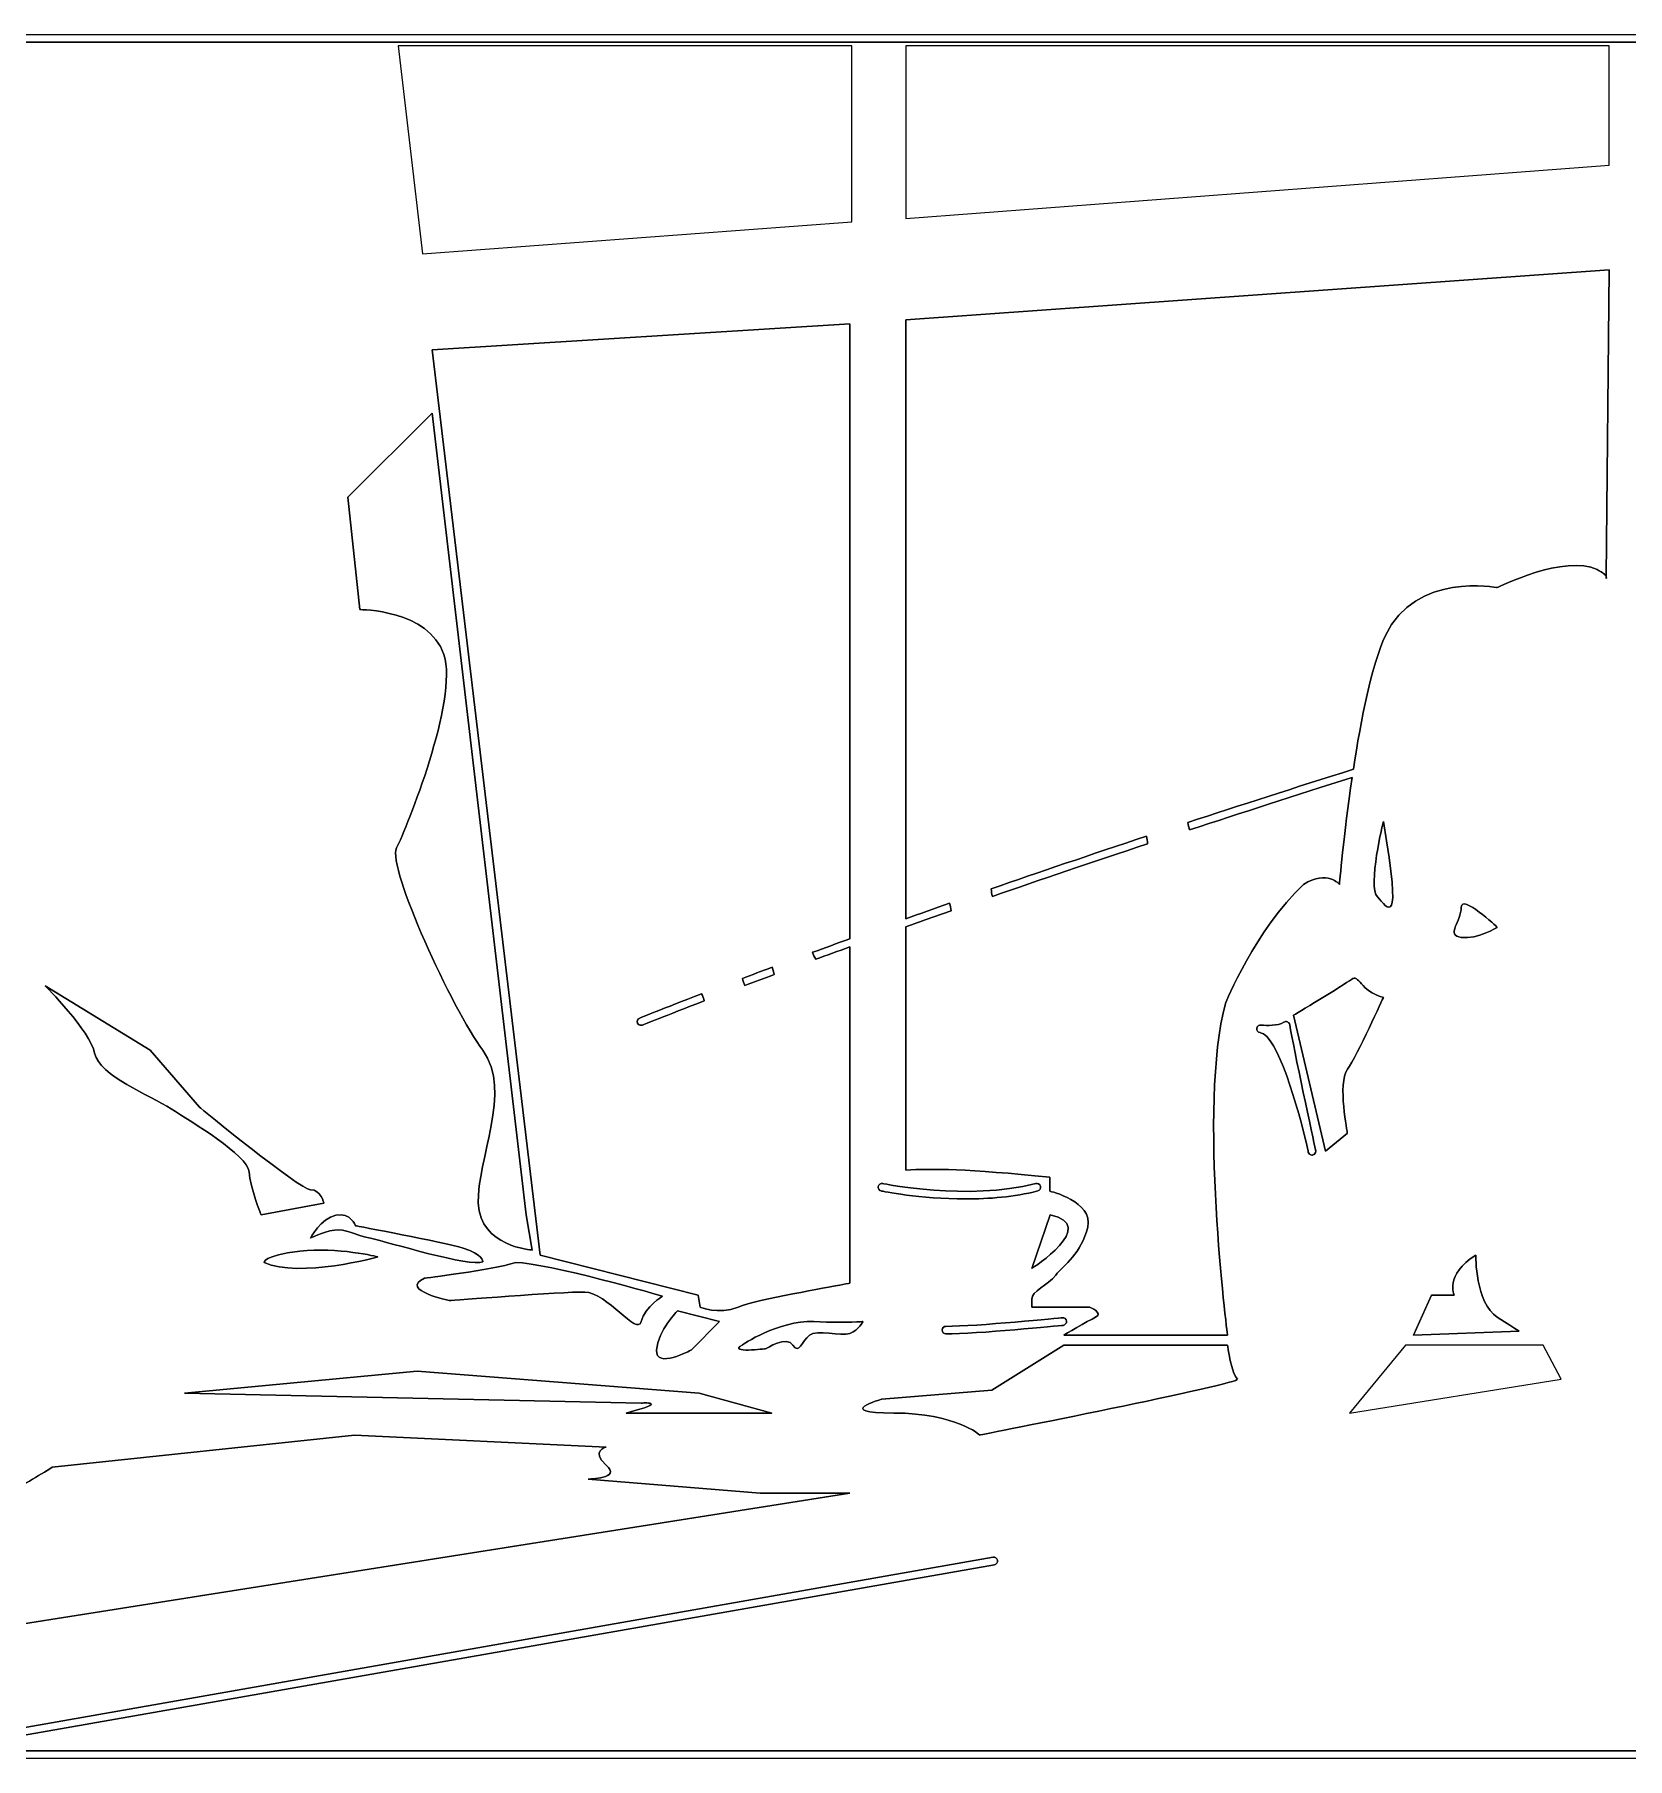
# Model space of a CAD drawing. Header units: millimetres. Extents: x -116 to 112, y -30 to 49.
# Drawn here: x -51.7 to 21.7, y -30 to 49.4 of the extents above; entities that cross this region are included whole.
import ezdxf

# ---------------------------------------------------------------- set-up
doc = ezdxf.new("R2010")
doc.units = ezdxf.units.MM
doc.header["$MEASUREMENT"] = 0
doc.layers.add('Layer 3', color=7, linetype='Continuous', lineweight=0)

# ---------------------------------------------------------------- blocks, each defined once
blk = doc.blocks.new('Block_0')
at = {"layer": 'Layer 3'}
for points in [[(-14.048, 40.799), (-14.048, 48.898), (-34.95, 48.898), (-33.834, 39.327)], [(20.831, 48.898), (-11.563, 48.898), (-11.563, 40.96), (20.831, 43.41)], [(11.444, -10.921), (8.867, -14.05), (18.622, -12.486), (17.794, -10.921)]]:
    blk.add_lwpolyline(points, close=True, dxfattribs=at)
for points, knots in [([(-116.008, 49.427), (-116.008, 49.427), (-116.008, 21.994), (-116.008, 21.994), (-116.072, 21.959), (-116.11, 21.888), (-116.098, 21.813), (-116.089, 21.757), (-116.054, 21.714), (-116.008, 21.689), (-116.008, 21.689), (-116.008, -29.956), (-116.008, -29.956), (-116.008, -29.956), (112.162, -29.956), (112.162, -29.956), (112.162, -29.956), (112.162, 49.427), (112.162, 49.427), (112.162, 49.427), (-116.008, 49.427), (-116.008, 49.427)], [0, 0, 0, 0, 1, 1, 1, 2, 2, 2, 3, 3, 3, 4, 4, 4, 5, 5, 5, 6, 6, 6, 7, 7, 7, 7]), ([(-115.656, 22.06), (-107.951, 23.244), (-102.843, 21.289), (-102.791, 21.269), (-102.701, 21.233), (-102.656, 21.131), (-102.692, 21.04), (-102.719, 20.971), (-102.786, 20.928), (-102.856, 20.928), (-102.877, 20.928), (-102.899, 20.932), (-102.92, 20.941), (-102.971, 20.961), (-108.022, 22.889), (-115.656, 21.703), (-115.656, 21.703), (-115.656, 21.16), (-115.656, 21.16), (-115.418, 21.264), (-115.001, 21.361), (-114.267, 21.381), (-112.565, 21.427), (-108.608, 21.979), (-103.684, 20.645), (-102.856, 20.093), (-102.672, 20.139), (-102.672, 19.264), (-102.672, 18.39), (-102.672, 14.295), (-102.672, 14.295), (-102.672, 14.295), (-104.19, 14.019), (-104.696, 13.006), (-105.203, 11.994), (-105.525, 10.89), (-105.525, 10.614), (-105.525, 10.337), (-107.319, 10.291), (-106.767, 11.994), (-106.215, 13.697), (-106.859, 16.181), (-109.068, 16.687), (-111.081, 16.687), (-114.592, 16.687), (-115.656, 16.687), (-115.656, 16.687), (-115.656, -29.603), (-115.656, -29.603), (-115.656, -29.603), (-103.86, -29.603), (-103.86, -29.603), (-103.86, -29.505), (-103.781, -29.427), (-103.684, -29.427), (-103.684, -29.427), (-102.802, -29.427), (-102.802, -29.427), (-102.802, -29.427), (-68.621, -23.805), (-68.621, -23.805), (-68.621, -23.805), (-67.885, -23.345), (-69.357, -23.069), (-70.83, -22.793), (-75.983, -21.873), (-75.983, -21.873), (-75.983, -21.873), (-75.983, -19.46), (-75.983, -19.46), (-70.751, -19.387), (-55.441, -19.077), (-53.252, -17.915), (-52.282, -17.401), (-51.493, -16.93), (-50.881, -16.54), (-50.881, -16.54), (-36.963, -15.063), (-36.963, -15.063), (-36.963, -15.063), (-25.367, -15.615), (-25.367, -15.615), (-25.367, -15.615), (-26.104, -15.799), (-25.367, -16.443), (-24.631, -17.087), (-26.196, -17.087), (-26.196, -17.087), (-26.196, -17.087), (-18.281, -17.731), (-18.281, -17.731), (-18.281, -17.731), (-14.14, -17.731), (-14.14, -17.731), (-14.14, -17.731), (-88.149, -29.427), (-88.149, -29.427), (-88.149, -29.427), (-57.301, -29.427), (-57.301, -29.427), (-57.301, -29.427), (-7.544, -20.687), (-7.544, -20.687), (-7.449, -20.667), (-7.357, -20.734), (-7.34, -20.83), (-7.323, -20.926), (-7.387, -21.017), (-7.483, -21.034), (-7.483, -21.034), (-56.282, -29.603), (-56.282, -29.603), (-56.282, -29.603), (111.809, -29.603), (111.809, -29.603), (111.809, -29.603), (111.809, 49.074), (111.809, 49.074), (111.809, 49.074), (-115.656, 49.074), (-115.656, 49.074), (-115.656, 49.074), (-115.656, 22.06), (-115.656, 22.06)], [0, 0, 0, 0, 1, 1, 1, 2, 2, 2, 3, 3, 3, 4, 4, 4, 5, 5, 5, 6, 6, 6, 7, 7, 7, 8, 8, 8, 9, 9, 9, 10, 10, 10, 11, 11, 11, 12, 12, 12, 13, 13, 13, 14, 14, 14, 15, 15, 15, 16, 16, 16, 17, 17, 17, 18, 18, 18, 19, 19, 19, 20, 20, 20, 21, 21, 21, 22, 22, 22, 23, 23, 23, 24, 24, 24, 25, 25, 25, 26, 26, 26, 27, 27, 27, 28, 28, 28, 29, 29, 29, 30, 30, 30, 31, 31, 31, 32, 32, 32, 33, 33, 33, 34, 34, 34, 35, 35, 35, 36, 36, 36, 37, 37, 37, 38, 38, 38, 39, 39, 39, 40, 40, 40, 41, 41, 41, 41]), ([(111.809, -29.603), (111.809, -29.603), (-56.282, -29.603), (-56.282, -29.603), (-56.282, -29.603), (-7.483, -21.034), (-7.483, -21.034), (-7.387, -21.017), (-7.323, -20.926), (-7.34, -20.83), (-7.357, -20.734), (-7.449, -20.667), (-7.544, -20.687), (-7.544, -20.687), (-57.301, -29.427), (-57.301, -29.427), (-57.301, -29.427), (-88.149, -29.427), (-88.149, -29.427), (-88.149, -29.427), (-14.14, -17.731), (-14.14, -17.731), (-14.14, -17.731), (-18.281, -17.731), (-18.281, -17.731), (-18.281, -17.731), (-26.196, -17.087), (-26.196, -17.087), (-26.196, -17.087), (-24.631, -17.087), (-25.367, -16.443), (-26.104, -15.799), (-25.367, -15.615), (-25.367, -15.615), (-25.367, -15.615), (-36.963, -15.063), (-36.963, -15.063), (-36.963, -15.063), (-50.881, -16.54), (-50.881, -16.54), (-51.493, -16.93), (-52.282, -17.401), (-53.252, -17.915), (-55.441, -19.077), (-70.751, -19.387), (-75.983, -19.46), (-75.983, -19.46), (-75.983, -21.873), (-75.983, -21.873), (-75.983, -21.873), (-70.83, -22.793), (-69.357, -23.069), (-67.885, -23.345), (-68.621, -23.805), (-68.621, -23.805), (-68.621, -23.805), (-102.802, -29.427), (-102.802, -29.427), (-102.802, -29.427), (-103.684, -29.427), (-103.684, -29.427), (-103.781, -29.427), (-103.86, -29.505), (-103.86, -29.603), (-103.86, -29.603), (-115.656, -29.603), (-115.656, -29.603), (-115.656, -29.603), (-115.656, 16.687), (-115.656, 16.687), (-114.592, 16.687), (-111.081, 16.687), (-109.068, 16.687), (-106.859, 16.181), (-106.215, 13.697), (-106.767, 11.994), (-107.319, 10.291), (-105.525, 10.337), (-105.525, 10.614), (-105.525, 10.89), (-105.203, 11.994), (-104.696, 13.006), (-104.19, 14.019), (-102.672, 14.295), (-102.672, 14.295), (-102.672, 14.295), (-102.672, 18.39), (-102.672, 19.264), (-102.672, 20.139), (-102.856, 20.093), (-103.684, 20.645), (-108.608, 21.979), (-112.565, 21.427), (-114.267, 21.381), (-115.001, 21.361), (-115.418, 21.264), (-115.656, 21.16), (-115.656, 21.16), (-115.656, 21.703), (-115.656, 21.703), (-108.022, 22.889), (-102.971, 20.961), (-102.92, 20.941), (-102.899, 20.932), (-102.877, 20.928), (-102.856, 20.928), (-102.786, 20.928), (-102.719, 20.971), (-102.692, 21.04), (-102.656, 21.131), (-102.701, 21.233), (-102.791, 21.269), (-102.843, 21.289), (-107.951, 23.244), (-115.656, 22.06), (-115.656, 22.06), (-115.656, 49.074), (-115.656, 49.074), (-115.656, 49.074), (111.809, 49.074), (111.809, 49.074), (111.809, 49.074), (111.809, -29.603), (111.809, -29.603)], [0, 0, 0, 0, 1, 1, 1, 2, 2, 2, 3, 3, 3, 4, 4, 4, 5, 5, 5, 6, 6, 6, 7, 7, 7, 8, 8, 8, 9, 9, 9, 10, 10, 10, 11, 11, 11, 12, 12, 12, 13, 13, 13, 14, 14, 14, 15, 15, 15, 16, 16, 16, 17, 17, 17, 18, 18, 18, 19, 19, 19, 20, 20, 20, 21, 21, 21, 22, 22, 22, 23, 23, 23, 24, 24, 24, 25, 25, 25, 26, 26, 26, 27, 27, 27, 28, 28, 28, 29, 29, 29, 30, 30, 30, 31, 31, 31, 32, 32, 32, 33, 33, 33, 34, 34, 34, 35, 35, 35, 36, 36, 36, 37, 37, 37, 38, 38, 38, 39, 39, 39, 40, 40, 40, 41, 41, 41, 41]), ([(-14.048, 48.898), (-14.048, 48.898), (-14.048, 40.799), (-14.048, 40.799), (-14.048, 40.799), (-33.834, 39.327), (-33.834, 39.327), (-33.834, 39.327), (-34.95, 48.898), (-34.95, 48.898), (-34.95, 48.898), (-14.048, 48.898), (-14.048, 48.898)], [0, 0, 0, 0, 1, 1, 1, 2, 2, 2, 3, 3, 3, 4, 4, 4, 4]), ([(-11.563, 48.898), (-11.563, 48.898), (20.831, 48.898), (20.831, 48.898), (20.831, 48.898), (20.831, 43.41), (20.831, 43.41), (20.831, 43.41), (-11.563, 40.96), (-11.563, 40.96), (-11.563, 40.96), (-11.563, 48.898), (-11.563, 48.898)], [0, 0, 0, 0, 1, 1, 1, 2, 2, 2, 3, 3, 3, 4, 4, 4, 4]), ([(20.695, 24.473), (20.66, 24.54), (20.561, 24.646), (20.279, 24.787), (18.808, 25.521), (15.679, 23.958), (15.679, 23.958), (15.679, 23.958), (11.904, 24.695), (10.525, 21.75), (9.897, 20.409), (9.399, 17.915), (9.05, 15.594), (6.358, 14.747), (3.815, 13.928), (1.42, 13.142), (1.434, 13.025), (1.465, 12.909), (1.508, 12.803), (3.857, 13.576), (6.355, 14.38), (8.99, 15.213), (8.606, 12.588), (8.408, 10.291), (8.408, 10.291), (8.408, 10.291), (7.854, 10.983), (6.75, 10.291), (4.542, 8.22), (3.162, 4.816), (3.162, 4.816), (1.875, 0.121), (3.254, -10.463), (3.254, -10.463), (3.254, -10.463), (-4.292, -10.463), (-4.292, -10.463), (-4.292, -10.463), (-3.188, -9.817), (-2.821, -9.634), (-2.45, -9.45), (-3.096, -9.171), (-3.096, -9.171), (-3.096, -9.171), (-5.767, -9.171), (-5.767, -9.171), (-5.767, -9.171), (-5.767, -9.171), (-5.767, -8.805), (-5.767, -8.438), (-5.029, -8.159), (-4.662, -7.7), (-4.292, -7.242), (-3.463, -6.688), (-3.188, -5.492), (-2.913, -4.296), (-4.938, -3.834), (-4.938, -3.834), (-4.938, -3.834), (-4.938, -3.192), (-4.938, -3.192), (-8.702, -2.804), (-10.413, -2.783), (-11.563, -2.867), (-11.563, -2.867), (-11.563, 8.34), (-11.563, 8.34), (-10.892, 8.58), (-10.197, 8.824), (-9.474, 9.078), (-9.485, 9.198), (-9.51, 9.311), (-9.552, 9.423), (-10.247, 9.18), (-10.917, 8.944), (-11.563, 8.711), (-11.563, 8.711), (-11.563, 36.291), (-11.563, 36.291), (-11.563, 36.291), (20.833, 38.591), (20.833, 38.591), (20.833, 38.591), (20.695, 24.473), (20.695, 24.473)], [0, 0, 0, 0, 1, 1, 1, 2, 2, 2, 3, 3, 3, 4, 4, 4, 5, 5, 5, 6, 6, 6, 7, 7, 7, 8, 8, 8, 9, 9, 9, 10, 10, 10, 11, 11, 11, 12, 12, 12, 13, 13, 13, 14, 14, 14, 15, 15, 15, 16, 16, 16, 17, 17, 17, 18, 18, 18, 19, 19, 19, 20, 20, 20, 21, 21, 21, 22, 22, 22, 23, 23, 23, 24, 24, 24, 25, 25, 25, 26, 26, 26, 27, 27, 27, 28, 28, 28, 28]), ([(-11.563, 8.711), (-10.917, 8.944), (-10.247, 9.18), (-9.552, 9.423), (-9.51, 9.311), (-9.485, 9.198), (-9.474, 9.078), (-10.197, 8.824), (-10.892, 8.58), (-11.563, 8.34), (-11.563, 8.34), (-11.563, -2.867), (-11.563, -2.867), (-10.413, -2.783), (-8.702, -2.804), (-4.938, -3.192), (-4.938, -3.192), (-4.938, -3.834), (-4.938, -3.834), (-4.938, -3.834), (-2.913, -4.296), (-3.188, -5.492), (-3.463, -6.688), (-4.292, -7.242), (-4.662, -7.7), (-5.029, -8.159), (-5.767, -8.438), (-5.767, -8.805), (-5.767, -9.171), (-5.767, -9.171), (-5.767, -9.171), (-5.767, -9.171), (-3.096, -9.171), (-3.096, -9.171), (-3.096, -9.171), (-2.45, -9.45), (-2.821, -9.634), (-3.188, -9.817), (-4.292, -10.463), (-4.292, -10.463), (-4.292, -10.463), (3.254, -10.463), (3.254, -10.463), (3.254, -10.463), (1.875, 0.121), (3.162, 4.816), (3.162, 4.816), (4.542, 8.22), (6.75, 10.291), (7.854, 10.983), (8.408, 10.291), (8.408, 10.291), (8.408, 10.291), (8.606, 12.588), (8.99, 15.213), (6.355, 14.38), (3.857, 13.576), (1.508, 12.803), (1.465, 12.909), (1.434, 13.025), (1.42, 13.142), (3.815, 13.928), (6.358, 14.747), (9.05, 15.594), (9.399, 17.915), (9.897, 20.409), (10.525, 21.75), (11.904, 24.695), (15.679, 23.958), (15.679, 23.958), (15.679, 23.958), (18.808, 25.521), (20.279, 24.787), (20.561, 24.646), (20.66, 24.54), (20.695, 24.473), (20.695, 24.473), (20.833, 38.591), (20.833, 38.591), (20.833, 38.591), (-11.563, 36.291), (-11.563, 36.291), (-11.563, 36.291), (-11.563, 8.711), (-11.563, 8.711)], [0, 0, 0, 0, 1, 1, 1, 2, 2, 2, 3, 3, 3, 4, 4, 4, 5, 5, 5, 6, 6, 6, 7, 7, 7, 8, 8, 8, 9, 9, 9, 10, 10, 10, 11, 11, 11, 12, 12, 12, 13, 13, 13, 14, 14, 14, 15, 15, 15, 16, 16, 16, 17, 17, 17, 18, 18, 18, 19, 19, 19, 20, 20, 20, 21, 21, 21, 22, 22, 22, 23, 23, 23, 24, 24, 24, 25, 25, 25, 26, 26, 26, 27, 27, 27, 28, 28, 28, 28]), ([(-15.715, 6.845), (-15.214, 7.028), (-14.688, 7.219), (-14.142, 7.42), (-14.142, 7.42), (-14.142, -8.067), (-14.142, -8.067), (-14.142, -8.067), (-14.142, -8.067), (-14.6, -8.159), (-15.059, -8.251), (-18.375, -8.805), (-19.292, -9.171), (-20.213, -9.542), (-21.042, -9.171), (-21.042, -9.171), (-21.042, -9.171), (-21.134, -8.621), (-21.134, -8.621), (-21.134, -8.621), (-28.404, -6.78), (-28.404, -6.78), (-28.404, -6.78), (-33.375, 34.908), (-33.375, 34.908), (-33.375, 34.908), (-14.142, 36.104), (-14.142, 36.104), (-14.142, 36.104), (-14.142, 7.79), (-14.142, 7.79), (-14.738, 7.571), (-15.313, 7.367), (-15.856, 7.166), (-15.824, 7.053), (-15.778, 6.947), (-15.715, 6.845)], [0, 0, 0, 0, 1, 1, 1, 2, 2, 2, 3, 3, 3, 4, 4, 4, 5, 5, 5, 6, 6, 6, 7, 7, 7, 8, 8, 8, 9, 9, 9, 10, 10, 10, 11, 11, 11, 12, 12, 12, 12]), ([(-14.142, 36.104), (-14.142, 36.104), (-33.375, 34.908), (-33.375, 34.908), (-33.375, 34.908), (-28.404, -6.78), (-28.404, -6.78), (-28.404, -6.78), (-21.134, -8.621), (-21.134, -8.621), (-21.134, -8.621), (-21.042, -9.171), (-21.042, -9.171), (-21.042, -9.171), (-20.213, -9.542), (-19.292, -9.171), (-18.375, -8.805), (-15.059, -8.251), (-14.6, -8.159), (-14.142, -8.067), (-14.142, -8.067), (-14.142, -8.067), (-14.142, -8.067), (-14.142, 7.42), (-14.142, 7.42), (-14.688, 7.219), (-15.214, 7.028), (-15.715, 6.845), (-15.778, 6.947), (-15.824, 7.053), (-15.856, 7.166), (-15.313, 7.367), (-14.738, 7.571), (-14.142, 7.79), (-14.142, 7.79), (-14.142, 36.104), (-14.142, 36.104)], [0, 0, 0, 0, 1, 1, 1, 2, 2, 2, 3, 3, 3, 4, 4, 4, 5, 5, 5, 6, 6, 6, 7, 7, 7, 8, 8, 8, 9, 9, 9, 10, 10, 10, 11, 11, 11, 12, 12, 12, 12]), ([(-33.374, 31.987), (-33.374, 31.987), (-29.049, -4.919), (-29.049, -4.919), (-29.049, -4.919), (-28.772, -6.543), (-28.772, -6.543), (-28.772, -6.543), (-31.188, -6.389), (-31.257, -4.387), (-31.326, -2.386), (-29.67, 0.789), (-31.05, 2.653), (-32.431, 4.517), (-35.468, 11.074), (-35.019, 11.971), (-34.57, 12.868), (-32.155, 18.804), (-32.845, 20.875), (-33.535, 22.945), (-36.71, 22.945), (-36.71, 22.945), (-36.71, 22.945), (-37.262, 28.122), (-37.262, 28.122), (-37.262, 28.122), (-33.374, 31.987), (-33.374, 31.987)], [0, 0, 0, 0, 1, 1, 1, 2, 2, 2, 3, 3, 3, 4, 4, 4, 5, 5, 5, 6, 6, 6, 7, 7, 7, 8, 8, 8, 9, 9, 9, 9]), ([(-32.845, 20.875), (-32.155, 18.804), (-34.57, 12.868), (-35.019, 11.971), (-35.468, 11.074), (-32.431, 4.517), (-31.05, 2.653), (-29.67, 0.789), (-31.326, -2.386), (-31.257, -4.387), (-31.188, -6.389), (-28.772, -6.543), (-28.772, -6.543), (-28.772, -6.543), (-29.049, -4.919), (-29.049, -4.919), (-29.049, -4.919), (-33.374, 31.987), (-33.374, 31.987), (-33.374, 31.987), (-37.262, 28.122), (-37.262, 28.122), (-37.262, 28.122), (-36.71, 22.945), (-36.71, 22.945), (-36.71, 22.945), (-33.535, 22.945), (-32.845, 20.875)], [0, 0, 0, 0, 1, 1, 1, 2, 2, 2, 3, 3, 3, 4, 4, 4, 5, 5, 5, 6, 6, 6, 7, 7, 7, 8, 8, 8, 9, 9, 9, 9]), ([(20.693, 24.372), (20.693, 24.372), (20.694, 24.472), (20.694, 24.472), (20.726, 24.406), (20.693, 24.372), (20.693, 24.372)], [0, 0, 0, 0, 1, 1, 1, 2, 2, 2, 2]), ([(20.693, 24.372), (20.693, 24.372), (20.726, 24.406), (20.694, 24.472), (20.694, 24.472), (20.693, 24.372), (20.693, 24.372)], [0, 0, 0, 0, 1, 1, 1, 2, 2, 2, 2]), ([(10.432, 13.19), (11.328, 8.022), (10.616, 9.233), (10.156, 9.716), (9.696, 10.199), (10.432, 13.19), (10.432, 13.19)], [0, 0, 0, 0, 1, 1, 1, 2, 2, 2, 2]), ([(10.432, 13.19), (10.432, 13.19), (9.696, 10.199), (10.156, 9.716), (10.616, 9.233), (11.328, 8.022), (10.432, 13.19)], [0, 0, 0, 0, 1, 1, 1, 2, 2, 2, 2]), ([(-0.426, 12.165), (-0.429, 12.284), (-0.447, 12.401), (-0.478, 12.514), (-3.061, 11.657), (-5.446, 10.845), (-7.629, 10.09), (-7.629, 9.97), (-7.608, 9.854), (-7.576, 9.741), (-5.393, 10.496), (-3.008, 11.307), (-0.426, 12.165)], [0, 0, 0, 0, 1, 1, 1, 2, 2, 2, 3, 3, 3, 4, 4, 4, 4]), ([(-0.478, 12.514), (-0.447, 12.401), (-0.429, 12.284), (-0.426, 12.165), (-3.008, 11.307), (-5.393, 10.496), (-7.576, 9.741), (-7.608, 9.854), (-7.629, 9.97), (-7.629, 10.09), (-5.446, 10.845), (-3.061, 11.657), (-0.478, 12.514)], [0, 0, 0, 0, 1, 1, 1, 2, 2, 2, 3, 3, 3, 4, 4, 4, 4]), ([(14.021, 9.24), (14.021, 9.891), (15.678, 8.313), (15.678, 8.313), (15.678, 8.313), (14.757, 7.761), (14.021, 7.853), (13.285, 7.945), (14.021, 8.589), (14.021, 9.24)], [0, 0, 0, 0, 1, 1, 1, 2, 2, 2, 3, 3, 3, 3]), ([(15.678, 8.313), (15.678, 8.313), (14.021, 9.891), (14.021, 9.24), (14.021, 8.589), (13.285, 7.945), (14.021, 7.853), (14.757, 7.761), (15.678, 8.313), (15.678, 8.313)], [0, 0, 0, 0, 1, 1, 1, 2, 2, 2, 3, 3, 3, 3]), ([(-19.095, 5.966), (-19.07, 5.85), (-19.035, 5.74), (-18.982, 5.635), (-18.558, 5.793), (-18.107, 5.963), (-17.63, 6.139), (-17.648, 6.256), (-17.68, 6.368), (-17.726, 6.478), (-18.209, 6.298), (-18.668, 6.125), (-19.095, 5.966)], [0, 0, 0, 0, 1, 1, 1, 2, 2, 2, 3, 3, 3, 4, 4, 4, 4]), ([(-18.982, 5.635), (-19.035, 5.74), (-19.07, 5.85), (-19.095, 5.966), (-18.668, 6.125), (-18.209, 6.298), (-17.726, 6.478), (-17.68, 6.368), (-17.648, 6.256), (-17.63, 6.139), (-18.107, 5.963), (-18.558, 5.793), (-18.982, 5.635)], [0, 0, 0, 0, 1, 1, 1, 2, 2, 2, 3, 3, 3, 4, 4, 4, 4]), ([(-46.373, 2.653), (-46.373, 2.653), (-44.095, 0.03), (-44.095, 0.03), (-44.095, 0.03), (-39.471, -3.766), (-38.988, -3.766), (-38.505, -3.766), (-38.366, -4.387), (-38.366, -4.387), (-38.366, -4.387), (-41.265, -4.919), (-41.265, -4.919), (-41.265, -4.919), (-41.749, -3.697), (-41.818, -2.938), (-41.887, -2.178), (-44.44, -0.66), (-45.407, -0.039), (-46.373, 0.582), (-48.72, 1.48), (-48.927, 2.515), (-49.134, 3.55), (-51.205, 5.621), (-51.205, 5.621), (-51.205, 5.621), (-46.373, 2.653), (-46.373, 2.653)], [0, 0, 0, 0, 1, 1, 1, 2, 2, 2, 3, 3, 3, 4, 4, 4, 5, 5, 5, 6, 6, 6, 7, 7, 7, 8, 8, 8, 9, 9, 9, 9]), ([(-45.407, -0.039), (-44.44, -0.66), (-41.887, -2.178), (-41.818, -2.938), (-41.749, -3.697), (-41.265, -4.919), (-41.265, -4.919), (-41.265, -4.919), (-38.366, -4.387), (-38.366, -4.387), (-38.366, -4.387), (-38.505, -3.766), (-38.988, -3.766), (-39.471, -3.766), (-44.095, 0.03), (-44.095, 0.03), (-44.095, 0.03), (-46.373, 2.653), (-46.373, 2.653), (-46.373, 2.653), (-51.205, 5.621), (-51.205, 5.621), (-51.205, 5.621), (-49.134, 3.55), (-48.927, 2.515), (-48.72, 1.48), (-46.373, 0.582), (-45.407, -0.039)], [0, 0, 0, 0, 1, 1, 1, 2, 2, 2, 3, 3, 3, 4, 4, 4, 5, 5, 5, 6, 6, 6, 7, 7, 7, 8, 8, 8, 9, 9, 9, 9]), ([(8.775, -1.166), (8.775, -1.166), (7.763, -1.994), (7.763, -1.994), (7.763, -1.994), (6.291, 4.264), (6.291, 4.264), (6.291, 4.264), (8.591, 5.644), (8.959, 5.92), (9.328, 6.196), (9.328, 5.368), (10.432, 5.092), (10.432, 5.092), (9.236, 2.423), (8.775, 1.779), (8.315, 1.135), (8.775, -1.166), (8.775, -1.166)], [0, 0, 0, 0, 1, 1, 1, 2, 2, 2, 3, 3, 3, 4, 4, 4, 5, 5, 5, 6, 6, 6, 6]), ([(10.432, 5.092), (9.328, 5.368), (9.328, 6.196), (8.959, 5.92), (8.591, 5.644), (6.291, 4.264), (6.291, 4.264), (6.291, 4.264), (7.763, -1.994), (7.763, -1.994), (7.763, -1.994), (8.775, -1.166), (8.775, -1.166), (8.775, -1.166), (8.315, 1.135), (8.775, 1.779), (9.236, 2.423), (10.432, 5.092), (10.432, 5.092)], [0, 0, 0, 0, 1, 1, 1, 2, 2, 2, 3, 3, 3, 4, 4, 4, 5, 5, 5, 6, 6, 6, 6]), ([(-23.822, 4.139), (-23.913, 4.104), (-23.956, 4.001), (-23.921, 3.91), (-23.892, 3.842), (-23.825, 3.804), (-23.758, 3.804), (-23.734, 3.804), (-23.712, 3.807), (-23.691, 3.814), (-23.631, 3.839), (-22.661, 4.234), (-20.855, 4.926), (-20.88, 5.038), (-20.918, 5.148), (-20.971, 5.254), (-22.788, 4.559), (-23.765, 4.164), (-23.822, 4.139)], [0, 0, 0, 0, 1, 1, 1, 2, 2, 2, 3, 3, 3, 4, 4, 4, 5, 5, 5, 6, 6, 6, 6]), ([(-23.691, 3.814), (-23.712, 3.807), (-23.734, 3.804), (-23.758, 3.804), (-23.825, 3.804), (-23.892, 3.842), (-23.921, 3.91), (-23.956, 4.001), (-23.913, 4.104), (-23.822, 4.139), (-23.765, 4.164), (-22.788, 4.559), (-20.971, 5.254), (-20.918, 5.148), (-20.88, 5.038), (-20.855, 4.926), (-22.661, 4.234), (-23.631, 3.839), (-23.691, 3.814)], [0, 0, 0, 0, 1, 1, 1, 2, 2, 2, 3, 3, 3, 4, 4, 4, 5, 5, 5, 6, 6, 6, 6]), ([(7.18, -2.165), (7.166, -2.169), (7.152, -2.169), (7.142, -2.169), (7.06, -2.169), (6.99, -2.112), (6.972, -2.031), (6.969, -2.024), (6.965, -2.01), (6.962, -1.985), (6.507, 0.089), (5.526, 3.349), (4.771, 3.465), (4.76, 3.469), (4.753, 3.469), (4.75, 3.469), (4.654, 3.483), (4.587, 3.567), (4.598, 3.663), (4.609, 3.758), (4.693, 3.821), (4.789, 3.818), (4.796, 3.814), (4.806, 3.814), (4.813, 3.814), (5.028, 3.79), (5.579, 3.768), (5.847, 3.948), (5.896, 3.98), (5.96, 3.987), (6.016, 3.962), (6.069, 3.941), (6.108, 3.892), (6.118, 3.832), (6.291, 2.752), (7.212, -1.491), (7.304, -1.922), (7.307, -1.932), (7.311, -1.943), (7.311, -1.954), (7.314, -1.957), (7.314, -1.957), (7.314, -1.957), (7.318, -1.968), (7.318, -1.978), (7.318, -1.989), (7.318, -2.074), (7.262, -2.148), (7.18, -2.165)], [0, 0, 0, 0, 1, 1, 1, 2, 2, 2, 3, 3, 3, 4, 4, 4, 5, 5, 5, 6, 6, 6, 7, 7, 7, 8, 8, 8, 9, 9, 9, 10, 10, 10, 11, 11, 11, 12, 12, 12, 13, 13, 13, 14, 14, 14, 15, 15, 15, 16, 16, 16, 16]), ([(7.311, -1.954), (7.311, -1.943), (7.307, -1.932), (7.304, -1.922), (7.212, -1.491), (6.291, 2.752), (6.118, 3.832), (6.108, 3.892), (6.069, 3.941), (6.016, 3.962), (5.96, 3.987), (5.896, 3.98), (5.847, 3.948), (5.579, 3.768), (5.028, 3.79), (4.813, 3.814), (4.806, 3.814), (4.796, 3.814), (4.789, 3.818), (4.693, 3.821), (4.609, 3.758), (4.598, 3.663), (4.587, 3.567), (4.654, 3.483), (4.75, 3.469), (4.753, 3.469), (4.76, 3.469), (4.771, 3.465), (5.526, 3.349), (6.507, 0.089), (6.962, -1.985), (6.965, -2.01), (6.969, -2.024), (6.972, -2.031), (6.99, -2.112), (7.06, -2.169), (7.142, -2.169), (7.152, -2.169), (7.166, -2.169), (7.18, -2.165), (7.262, -2.148), (7.318, -2.074), (7.318, -1.989), (7.318, -1.978), (7.318, -1.968), (7.314, -1.957), (7.314, -1.957), (7.314, -1.957), (7.311, -1.954)], [0, 0, 0, 0, 1, 1, 1, 2, 2, 2, 3, 3, 3, 4, 4, 4, 5, 5, 5, 6, 6, 6, 7, 7, 7, 8, 8, 8, 9, 9, 9, 10, 10, 10, 11, 11, 11, 12, 12, 12, 13, 13, 13, 14, 14, 14, 15, 15, 15, 16, 16, 16, 16]), ([(-12.839, -3.615), (-12.819, -3.52), (-12.725, -3.461), (-12.631, -3.48), (-12.592, -3.488), (-8.721, -4.29), (-5.579, -3.482), (-5.486, -3.457), (-5.39, -3.514), (-5.366, -3.608), (-5.341, -3.701), (-5.398, -3.796), (-5.492, -3.821), (-6.573, -4.099), (-7.736, -4.191), (-8.806, -4.191), (-10.925, -4.191), (-12.677, -3.828), (-12.703, -3.822), (-12.798, -3.802), (-12.859, -3.709), (-12.839, -3.615)], [0, 0, 0, 0, 1, 1, 1, 2, 2, 2, 3, 3, 3, 4, 4, 4, 5, 5, 5, 6, 6, 6, 7, 7, 7, 7]), ([(-12.703, -3.822), (-12.677, -3.828), (-10.925, -4.191), (-8.806, -4.191), (-7.736, -4.191), (-6.573, -4.099), (-5.492, -3.821), (-5.398, -3.796), (-5.341, -3.701), (-5.366, -3.608), (-5.39, -3.514), (-5.486, -3.457), (-5.579, -3.482), (-8.721, -4.29), (-12.592, -3.488), (-12.631, -3.48), (-12.725, -3.461), (-12.819, -3.52), (-12.839, -3.615), (-12.859, -3.709), (-12.798, -3.802), (-12.703, -3.822)], [0, 0, 0, 0, 1, 1, 1, 2, 2, 2, 3, 3, 3, 4, 4, 4, 5, 5, 5, 6, 6, 6, 7, 7, 7, 7]), ([(-36.917, -5.423), (-36.917, -5.423), (-32.845, -6.182), (-31.947, -6.458), (-31.05, -6.734), (-31.05, -7.079), (-31.05, -7.079), (-31.602, -7.355), (-35.399, -6.182), (-36.227, -5.999), (-37.055, -5.817), (-37.331, -5.561), (-37.883, -5.63), (-38.435, -5.699), (-38.988, -5.999), (-38.988, -5.999), (-38.988, -5.999), (-38.505, -5.077), (-37.814, -4.939), (-37.124, -4.801), (-36.917, -5.423), (-36.917, -5.423)], [0, 0, 0, 0, 1, 1, 1, 2, 2, 2, 3, 3, 3, 4, 4, 4, 5, 5, 5, 6, 6, 6, 7, 7, 7, 7]), ([(-38.988, -5.999), (-38.988, -5.999), (-38.435, -5.699), (-37.883, -5.63), (-37.331, -5.561), (-37.055, -5.817), (-36.227, -5.999), (-35.399, -6.182), (-31.602, -7.355), (-31.05, -7.079), (-31.05, -7.079), (-31.05, -6.734), (-31.947, -6.458), (-32.845, -6.182), (-36.917, -5.423), (-36.917, -5.423), (-36.917, -5.423), (-37.124, -4.801), (-37.814, -4.939), (-38.505, -5.077), (-38.988, -5.999), (-38.988, -5.999)], [0, 0, 0, 0, 1, 1, 1, 2, 2, 2, 3, 3, 3, 4, 4, 4, 5, 5, 5, 6, 6, 6, 7, 7, 7, 7]), ([(-5.765, -7.39), (-5.765, -7.39), (-4.913, -4.919), (-4.913, -4.919), (-2.634, -5.405), (-5.765, -7.39), (-5.765, -7.39)], [0, 0, 0, 0, 1, 1, 1, 2, 2, 2, 2]), ([(-4.913, -4.919), (-4.913, -4.919), (-5.765, -7.39), (-5.765, -7.39), (-5.765, -7.39), (-2.634, -5.405), (-4.913, -4.919)], [0, 0, 0, 0, 1, 1, 1, 2, 2, 2, 2]), ([(-39.471, -6.596), (-37.745, -6.389), (-35.882, -6.858), (-35.882, -6.858), (-35.882, -6.858), (-39.471, -7.853), (-41.127, -7.121), (-41.127, -7.121), (-41.196, -6.803), (-39.471, -6.596)], [0, 0, 0, 0, 1, 1, 1, 2, 2, 2, 3, 3, 3, 3]), ([(-35.882, -6.858), (-35.882, -6.858), (-37.745, -6.389), (-39.471, -6.596), (-41.196, -6.803), (-41.127, -7.121), (-41.127, -7.121), (-39.471, -7.853), (-35.882, -6.858), (-35.882, -6.858)], [0, 0, 0, 0, 1, 1, 1, 2, 2, 2, 3, 3, 3, 3]), ([(-22.768, -8.667), (-22.768, -8.667), (-23.573, -9.144), (-23.757, -9.837), (-23.941, -10.53), (-25.321, -8.498), (-26.357, -8.479), (-27.392, -8.459), (-32.569, -8.874), (-32.569, -8.874), (-32.569, -8.874), (-34.915, -8.39), (-33.742, -7.838), (-33.742, -7.838), (-30.659, -7.462), (-29.532, -7.121), (-28.082, -7.121), (-22.768, -8.667), (-22.768, -8.667)], [0, 0, 0, 0, 1, 1, 1, 2, 2, 2, 3, 3, 3, 4, 4, 4, 5, 5, 5, 6, 6, 6, 6]), ([(-33.742, -7.838), (-34.915, -8.39), (-32.569, -8.874), (-32.569, -8.874), (-32.569, -8.874), (-27.392, -8.459), (-26.357, -8.479), (-25.321, -8.498), (-23.941, -10.53), (-23.757, -9.837), (-23.573, -9.144), (-22.768, -8.667), (-22.768, -8.667), (-22.768, -8.667), (-28.082, -7.121), (-29.532, -7.121), (-30.659, -7.462), (-33.742, -7.838), (-33.742, -7.838)], [0, 0, 0, 0, 1, 1, 1, 2, 2, 2, 3, 3, 3, 4, 4, 4, 5, 5, 5, 6, 6, 6, 6]), ([(14.686, -6.78), (14.686, -6.78), (14.665, -8.989), (15.678, -9.633), (16.69, -10.277), (16.69, -10.277), (16.69, -10.277), (16.69, -10.277), (11.812, -10.461), (11.812, -10.461), (11.812, -10.461), (12.641, -8.621), (12.641, -8.621), (12.641, -8.621), (13.694, -8.621), (13.694, -8.621), (13.694, -8.621), (13.234, -7.7), (14.686, -6.78)], [0, 0, 0, 0, 1, 1, 1, 2, 2, 2, 3, 3, 3, 4, 4, 4, 5, 5, 5, 6, 6, 6, 6]), ([(11.812, -10.461), (11.812, -10.461), (16.69, -10.277), (16.69, -10.277), (16.69, -10.277), (16.69, -10.277), (15.678, -9.633), (14.665, -8.989), (14.686, -6.78), (14.686, -6.78), (13.234, -7.7), (13.694, -8.621), (13.694, -8.621), (13.694, -8.621), (12.641, -8.621), (12.641, -8.621), (12.641, -8.621), (11.812, -10.461), (11.812, -10.461)], [0, 0, 0, 0, 1, 1, 1, 2, 2, 2, 3, 3, 3, 4, 4, 4, 5, 5, 5, 6, 6, 6, 6]), ([(-20.145, -9.837), (-20.145, -9.837), (-21.456, -11.147), (-21.456, -11.147), (-21.456, -11.147), (-23.113, -12.049), (-23.044, -11.147), (-22.975, -10.245), (-22.077, -9.336), (-22.077, -9.336), (-22.077, -9.336), (-20.145, -9.837), (-20.145, -9.837)], [0, 0, 0, 0, 1, 1, 1, 2, 2, 2, 3, 3, 3, 4, 4, 4, 4]), ([(-23.044, -11.147), (-23.113, -12.049), (-21.456, -11.147), (-21.456, -11.147), (-21.456, -11.147), (-20.145, -9.837), (-20.145, -9.837), (-20.145, -9.837), (-22.077, -9.336), (-22.077, -9.336), (-22.077, -9.336), (-22.975, -10.245), (-23.044, -11.147)], [0, 0, 0, 0, 1, 1, 1, 2, 2, 2, 3, 3, 3, 4, 4, 4, 4]), ([(-14.14, -10.379), (-14.554, -10.53), (-15.658, -10.185), (-16.003, -10.461), (-16.349, -10.737), (-16.487, -11.381), (-16.763, -10.921), (-17.039, -10.461), (-18.005, -11.082), (-18.005, -11.082), (-18.005, -11.082), (-19.769, -11.306), (-19.109, -10.921), (-19.109, -10.921), (-17.453, -9.771), (-15.796, -9.84), (-14.14, -9.909), (-13.544, -9.837), (-13.544, -9.837), (-13.544, -9.837), (-13.726, -10.228), (-14.14, -10.379)], [0, 0, 0, 0, 1, 1, 1, 2, 2, 2, 3, 3, 3, 4, 4, 4, 5, 5, 5, 6, 6, 6, 7, 7, 7, 7]), ([(-15.796, -9.84), (-17.453, -9.771), (-19.109, -10.921), (-19.109, -10.921), (-19.769, -11.306), (-18.005, -11.082), (-18.005, -11.082), (-18.005, -11.082), (-17.039, -10.461), (-16.763, -10.921), (-16.487, -11.381), (-16.349, -10.737), (-16.003, -10.461), (-15.658, -10.185), (-14.554, -10.53), (-14.14, -10.379), (-13.726, -10.228), (-13.544, -9.837), (-13.544, -9.837), (-13.544, -9.837), (-14.14, -9.909), (-15.796, -9.84)], [0, 0, 0, 0, 1, 1, 1, 2, 2, 2, 3, 3, 3, 4, 4, 4, 5, 5, 5, 6, 6, 6, 7, 7, 7, 7]), ([(-4.321, -10.011), (-4.483, -10.027), (-8.304, -10.406), (-9.722, -10.406), (-9.819, -10.406), (-9.897, -10.328), (-9.897, -10.231), (-9.897, -10.134), (-9.819, -10.056), (-9.722, -10.056), (-8.321, -10.056), (-4.396, -9.667), (-4.356, -9.663), (-4.255, -9.653), (-4.174, -9.724), (-4.165, -9.82), (-4.155, -9.916), (-4.225, -10.002), (-4.321, -10.011)], [0, 0, 0, 0, 1, 1, 1, 2, 2, 2, 3, 3, 3, 4, 4, 4, 5, 5, 5, 6, 6, 6, 6]), ([(-4.356, -9.663), (-4.396, -9.667), (-8.321, -10.056), (-9.722, -10.056), (-9.819, -10.056), (-9.897, -10.134), (-9.897, -10.231), (-9.897, -10.328), (-9.819, -10.406), (-9.722, -10.406), (-8.304, -10.406), (-4.483, -10.027), (-4.321, -10.011), (-4.225, -10.002), (-4.155, -9.916), (-4.165, -9.82), (-4.174, -9.724), (-4.255, -9.653), (-4.356, -9.663)], [0, 0, 0, 0, 1, 1, 1, 2, 2, 2, 3, 3, 3, 4, 4, 4, 5, 5, 5, 6, 6, 6, 6]), ([(-12.667, -13.406), (-12.667, -13.406), (-7.606, -12.992), (-7.606, -12.992), (-7.606, -12.992), (-4.293, -10.921), (-4.293, -10.921), (-4.293, -10.921), (3.254, -10.921), (3.254, -10.921), (3.254, -10.921), (3.438, -12.302), (3.714, -12.486), (3.99, -12.67), (-8.158, -15.063), (-8.158, -15.063), (-8.158, -15.063), (-9.262, -14.05), (-12.115, -14.05), (-14.968, -14.05), (-12.667, -13.406), (-12.667, -13.406)], [0, 0, 0, 0, 1, 1, 1, 2, 2, 2, 3, 3, 3, 4, 4, 4, 5, 5, 5, 6, 6, 6, 7, 7, 7, 7]), ([(-12.115, -14.05), (-9.262, -14.05), (-8.158, -15.063), (-8.158, -15.063), (-8.158, -15.063), (3.99, -12.67), (3.714, -12.486), (3.438, -12.302), (3.254, -10.921), (3.254, -10.921), (3.254, -10.921), (-4.293, -10.921), (-4.293, -10.921), (-4.293, -10.921), (-7.606, -12.992), (-7.606, -12.992), (-7.606, -12.992), (-12.667, -13.406), (-12.667, -13.406), (-12.667, -13.406), (-14.968, -14.05), (-12.115, -14.05)], [0, 0, 0, 0, 1, 1, 1, 2, 2, 2, 3, 3, 3, 4, 4, 4, 5, 5, 5, 6, 6, 6, 7, 7, 7, 7]), ([(8.867, -14.05), (8.867, -14.05), (11.444, -10.921), (11.444, -10.921), (11.444, -10.921), (17.794, -10.921), (17.794, -10.921), (17.794, -10.921), (18.622, -12.486), (18.622, -12.486), (18.622, -12.486), (8.867, -14.05), (8.867, -14.05)], [0, 0, 0, 0, 1, 1, 1, 2, 2, 2, 3, 3, 3, 4, 4, 4, 4]), ([(-24.447, -14.05), (-22.33, -13.498), (-23.757, -13.59), (-23.757, -13.59), (-23.757, -13.59), (-44.785, -13.13), (-44.785, -13.13), (-44.785, -13.13), (-34.071, -12.118), (-34.071, -12.118), (-34.071, -12.118), (-21.088, -13.13), (-21.088, -13.13), (-21.088, -13.13), (-17.729, -14.05), (-17.729, -14.05), (-17.729, -14.05), (-24.447, -14.05), (-24.447, -14.05)], [0, 0, 0, 0, 1, 1, 1, 2, 2, 2, 3, 3, 3, 4, 4, 4, 5, 5, 5, 6, 6, 6, 6]), ([(-34.071, -12.118), (-34.071, -12.118), (-44.785, -13.13), (-44.785, -13.13), (-44.785, -13.13), (-23.757, -13.59), (-23.757, -13.59), (-23.757, -13.59), (-22.33, -13.498), (-24.447, -14.05), (-24.447, -14.05), (-17.729, -14.05), (-17.729, -14.05), (-17.729, -14.05), (-21.088, -13.13), (-21.088, -13.13), (-21.088, -13.13), (-34.071, -12.118), (-34.071, -12.118)], [0, 0, 0, 0, 1, 1, 1, 2, 2, 2, 3, 3, 3, 4, 4, 4, 5, 5, 5, 6, 6, 6, 6])]:
    blk.add_open_spline(points, degree=3, knots=knots, dxfattribs=at)

msp = doc.modelspace()

# ---------------------------------------------------------------- block references
at = {"layer": 'Layer 3'}
msp.add_blockref('Block_0', (0, 0), dxfattribs=at)

doc.saveas('drawing.dxf')
